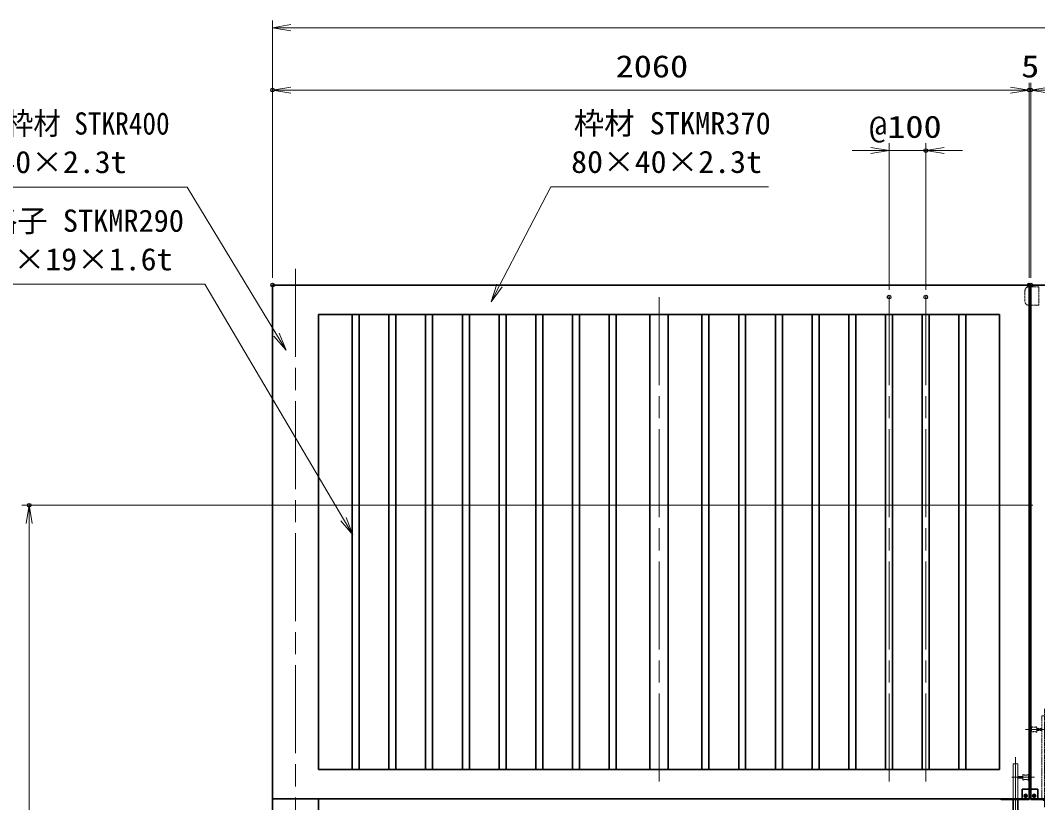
# Model space of a CAD drawing. Units: millimetres at full size; some dimension numbers follow another scale. Extents: x -5940 to 5940, y -4200 to 4200.
# Drawn here: x -4548 to -1778, y -1339 to 793 of the extents above; entities that cross this region are included whole.
import ezdxf
from ezdxf.enums import TextEntityAlignment as Align

# ---------------------------------------------------------------- set-up
doc = ezdxf.new("R2010")
doc.units = ezdxf.units.MM
doc.header["$LTSCALE"] = 20
doc.header["$PDMODE"] = 32
doc.header["$PDSIZE"] = 10
doc.linetypes.add('DASHED', pattern=[7.5, 6, -1.5])
doc.linetypes.add('USER1', pattern=[18, 12, -1.5, 3, -1.5])
for name, color, linetype, lineweight in [('0-1_外形線', 7, 'Continuous', 35), ('0-2_隠れ線', 140, 'DASHED', 18), ('0-3_軸線', 200, 'USER1', 15), ('0-6_寸法線', 4, 'Continuous', 18), ('0-7_0', 7, 'Continuous', 18)]:
    doc.layers.add(name, color=color, linetype=linetype, lineweight=lineweight)
doc.layers.add('0-8_Defpoints', color=7, linetype='Continuous')
doc.styles.add('ＭＳ ゴシック', font='')
doc.styles.get('ＭＳ ゴシック').set_extended_font_data('MS Gothic')

# ---------------------------------------------------------------- blocks, each defined once
blk = doc.blocks.new('shgtdhgjhhggf')
at = {"layer": '0-1_外形線'}
for p, q in [((0, 520), (380, 520)), ((0, -40), (0, 0)), ((132, 166.2), (173.8, 166.2)), ((132, 166.2), (132, 153.8)), ((132, 153.8), (173.8, 153.8)), ((186.2, 208), (173.8, 208)), ((173.8, 208), (173.8, 166.2)), ((173.8, 153.8), (173.8, 112)), ((186.2, 112), (173.8, 112)), ((186.2, 208), (186.2, 166.2)), ((186.2, 166.2), (228, 166.2)), ((186.2, 153.8), (186.2, 112)), ((186.2, 153.8), (228, 153.8)), ((228, 166.2), (228, 153.8)), ((380, 520), (380, -40)), ((0, -40), (1504, -40))]:
    blk.add_line(p, q, dxfattribs=at)
blk.add_circle((180, 160), 84, dxfattribs=at)
for centre, radius, start, end in [((1504, 0), 40, 270, 0), ((734, 40), 130, 217.97987, 322.02013)]:
    blk.add_arc(centre, radius, start, end, dxfattribs=at)
at = {"layer": '0-2_隠れ線'}
for p, q in [((604, 4520), (864, 4520)), ((604, 4520), (604, 40)), ((864, 4520), (864, 40)), ((34, 3930), (34, 3630)), ((334, 3630), (334, 3930)), ((334, 3830), (604, 3830)), ((334, 3730), (604, 3730))]:
    blk.add_line(p, q, dxfattribs=at)
for centre, radius, start, end in [((184, 4290), 390, 247.38014, 292.61986), ((184, 3270), 390, 67.38014, 112.61986), ((734, 40), 130, 180, 217.97987), ((734, 40), 130, 322.02013, 0)]:
    blk.add_arc(centre, radius, start, end, dxfattribs=at)
at = {"layer": '0-3_軸線'}
for p, q in [((734, 4902.9), (734, -448.4)), ((-296.3, 3780), (934.3, 3780)), ((180, 160), (87.6, 160)), ((180, 160), (180, 252.4)), ((180, 160), (272.4, 160)), ((180, 160), (180, 67.6))]:
    blk.add_line(p, q, dxfattribs=at)
blk = doc.blocks.new('_Open')
at = {"layer": '0-7_0'}
blk.add_line((-20, 3.333), (0, 0), dxfattribs=at)
blk.add_lwpolyline([(-20, -3.333), (0, 0), (-20, 0)], dxfattribs=at)
blk = doc.blocks.new('sgdhfhgfjhg')
at = {"layer": '0-2_隠れ線'}
for p, q in [((0, 500), (560, 500)), ((0, 500), (0, -500)), ((760, 300), (760, -300)), ((560, -500), (0, -500))]:
    blk.add_line(p, q, dxfattribs=at)
for centre, start, end in [((560, 300), 0, 90), ((560, -300), 270, 0)]:
    blk.add_arc(centre, 200, start, end, dxfattribs=at)
blk = doc.blocks.new('S23')
at = {"layer": '0-6_寸法線'}
for points in [[(-15349102.8, 57998447.5), (-15360970.8, 57998447.5), (-15363755.8, 57993069.7), (-15364215.7, 57992181.7)], [(-15363903.8, 57993146.4), (-15364215.7, 57992181.7), (-15363607.8, 57992993.1)]]:
    blk.add_lwpolyline(points, dxfattribs=at)
at = {"layer": '0-6_寸法線', "color": 254, "style": 'ＭＳ ゴシック'}
blk.add_text('枠材 STKMR370', height=1212, dxfattribs=at).set_placement((-15359710.8, 58000944.4), align=Align.BOTTOM_LEFT)
at = {"layer": '0-6_寸法線', "color": 254, "style": 'ＭＳ ゴシック', "width": 1.05}
blk.add_text('80×40×2.3t', height=1212, dxfattribs=at).set_placement((-15359854.8, 57998844.4), align=Align.BOTTOM_LEFT)
blk = doc.blocks.new('S26')
at = {"layer": '0-6_寸法線'}
for points in [[(-15395040.4, 57998437.4), (-15380762.8, 57998437.4), (-15375899.2, 57990397.2), (-15375381.7, 57989541.5)], [(-15376041.9, 57990310.9), (-15375381.7, 57989541.5), (-15375756.6, 57990483.4)]]:
    blk.add_lwpolyline(points, dxfattribs=at)
at = {"layer": '0-6_寸法線', "color": 254, "style": 'ＭＳ ゴシック'}
for s, width, p in [('門柱側枠材 STKR400', 0.9, (-15395100.8, 58000934.2)), ('125×40×2.3t', 1.05, (-15395328.4, 57998834.2))]:
    blk.add_text(s, height=1212, dxfattribs=dict(at, width=width)).set_placement(p, align=Align.BOTTOM_LEFT)
blk = doc.blocks.new('S27')
at = {"layer": '0-6_寸法線'}
for points in [[(-15391673.4, 57993139.8), (-15379805.4, 57993139.8), (-15372250, 57980337.7), (-15371741.8, 57979476.5)], [(-15372393.6, 57980253), (-15371741.8, 57979476.5), (-15372106.5, 57980422.4)]]:
    blk.add_lwpolyline(points, dxfattribs=at)
at = {"layer": '0-6_寸法線', "color": 254, "style": 'ＭＳ ゴシック'}
blk.add_text('格子 STKMR290', height=1212, dxfattribs=at).set_placement((-15391673.4, 57995636.6), align=Align.BOTTOM_LEFT)
at = {"layer": '0-6_寸法線', "color": 254, "style": 'ＭＳ ゴシック', "width": 1.05}
blk.add_text('19×19×1.6t', height=1212, dxfattribs=at).set_placement((-15391961.4, 57993536.6), align=Align.BOTTOM_LEFT)

msp = doc.modelspace()

# ---------------------------------------------------------------- linework, layer by layer
at = {"layer": '0-1_外形線'}
for p, q in [((-1801.32, 71.52), (-3861.32, 71.52)), ((-3861.32, 71.52), (-3861.32, -1328.48)), ((-1801.32, -1330.48), (-1801.32, 71.52)), ((-1796.32, 71.52), (263.68, 71.52)), ((-1796.32, -1330.48), (-1796.32, 71.52)), ((-1881.32, -8.48), (-3736.32, -8.48)), ((-3736.32, -8.48), (-3736.32, -1248.48)), ((-1881.32, -1248.48), (-1881.32, -8.48)), ((-3736.32, -1248.48), (-1881.32, -1248.48)), ((-3861.32, -1328.48), (-1801.32, -1328.48)), ((-3861.32, -1328.48), (-3861.32, -1512.48)), ((-3736.32, -1328.48), (-3736.32, -1512.48)), ((-1844.52, -1328.48), (-1844.52, -1426.98)), ((-1831.52, -1328.48), (-1831.52, -1426.98)), ((-1820.32, -1302.48), (-1820.32, -1330.48)), ((-1801.32, -1302.48), (-1820.32, -1302.48)), ((-1812.72, -1320.17), (-1812.72, -1320.79)), ((-1810.63, -1320.17), (-1812.72, -1320.17)), ((-1810.63, -1320.79), (-1812.72, -1320.79)), ((-1810.63, -1318.08), (-1810, -1318.08)), ((-1810.63, -1318.08), (-1810.63, -1320.17)), ((-1810.63, -1320.79), (-1810.63, -1322.88)), ((-1810.63, -1322.88), (-1810, -1322.88)), ((-1810, -1318.08), (-1810, -1320.17)), ((-1807.92, -1320.17), (-1810, -1320.17)), ((-1807.92, -1320.79), (-1810, -1320.79)), ((-1810, -1320.79), (-1810, -1322.88)), ((-1807.92, -1320.17), (-1807.92, -1320.79)), ((263.68, -1328.48), (-1796.32, -1328.48)), ((-1801.32, -1330.48), (-1876.52, -1330.48))]:
    msp.add_line(p, q, dxfattribs=at)
for points in [[(-3644.57, -1248.48), (-3625.57, -1248.48), (-3625.57, -8.48), (-3644.57, -8.48)], [(-3544.57, -1248.48), (-3525.57, -1248.48), (-3525.57, -8.48), (-3544.57, -8.48)], [(-3444.57, -1248.48), (-3425.57, -1248.48), (-3425.57, -8.48), (-3444.57, -8.48)], [(-3344.57, -1248.48), (-3325.57, -1248.48), (-3325.57, -8.48), (-3344.57, -8.48)], [(-3244.57, -1248.48), (-3225.57, -1248.48), (-3225.57, -8.48), (-3244.57, -8.48)], [(-3144.57, -1248.48), (-3125.57, -1248.48), (-3125.57, -8.48), (-3144.57, -8.48)], [(-3044.57, -1248.48), (-3025.57, -1248.48), (-3025.57, -8.48), (-3044.57, -8.48)], [(-2944.57, -1248.48), (-2925.57, -1248.48), (-2925.57, -8.48), (-2944.57, -8.48)], [(-2783.82, -1248.48), (-2833.82, -1248.48), (-2833.82, -8.48), (-2783.82, -8.48)], [(-2673.07, -1248.48), (-2692.07, -1248.48), (-2692.07, -8.48), (-2673.07, -8.48)], [(-2573.07, -1248.48), (-2592.07, -1248.48), (-2592.07, -8.48), (-2573.07, -8.48)], [(-2473.07, -1248.48), (-2492.07, -1248.48), (-2492.07, -8.48), (-2473.07, -8.48)], [(-2373.07, -1248.48), (-2392.07, -1248.48), (-2392.07, -8.48), (-2373.07, -8.48)], [(-2273.07, -1248.48), (-2292.07, -1248.48), (-2292.07, -8.48), (-2273.07, -8.48)], [(-2173.07, -1248.48), (-2192.07, -1248.48), (-2192.07, -8.48), (-2173.07, -8.48)], [(-2073.07, -1248.48), (-2092.07, -1248.48), (-2092.07, -8.48), (-2073.07, -8.48)], [(-1973.07, -1248.48), (-1992.07, -1248.48), (-1992.07, -8.48), (-1973.07, -8.48)]]:
    msp.add_lwpolyline(points, close=True, dxfattribs=at)
msp.add_circle((-1810.32, -1320.48), 4.2, dxfattribs=at)
msp.add_arc((-1876.52, -1328.48), 2, 180, 270, dxfattribs=at)
at = {"layer": '0-2_隠れ線'}
for p, q in [((-1831.52, -1232.98), (-1844.52, -1232.98)), ((-1844.52, -1232.98), (-1844.52, -1328.48)), ((-1831.52, -1232.98), (-1831.52, -1328.48)), ((-1818.02, -1267.48), (-1831.52, -1267.48)), ((-1818.02, -1272.48), (-1831.52, -1272.48)), ((-1818.02, -1277.48), (-1818.02, -1262.48)), ((-1803.02, -1262.48), (-1803.02, -1277.48))]:
    msp.add_line(p, q, dxfattribs=at)
for centre, start, end in [((-1810.52, -1244.48), 247.38014, 292.61986), ((-1810.52, -1295.48), 67.38014, 112.61986)]:
    msp.add_arc(centre, 19.5, start, end, dxfattribs=at)
at = {"layer": '0-3_軸線'}
for p, q in [((-3798.82, 115.44), (-3798.82, -2367.84)), ((-2808.82, 38.52), (-2808.82, -1295.48)), ((-2182.57, 38.52), (-2182.57, -1295.48)), ((-2082.57, 38.52), (-2082.57, -1295.48)), ((-1838.02, -1215.23), (-1838.02, -1476.45)), ((-1786.5, -1269.98), (-1848.03, -1269.98)), ((-1810.32, -1320.48), (-1814.94, -1320.48)), ((-1810.32, -1320.48), (-1810.32, -1315.86)), ((-1810.32, -1320.48), (-1810.32, -1325.1)), ((-1810.32, -1320.48), (-1805.7, -1320.48))]:
    msp.add_line(p, q, dxfattribs=at)
at = {"layer": '0-6_寸法線'}
for p, q in [((-3861.32, 91.52), (-3861.32, 792.78)), ((-3811.32, 772.78), (213.68, 772.78)), ((-3861.32, 91.52), (-3861.32, 622.78)), ((-1801.32, 91.52), (-1801.32, 622.78)), ((-1801.32, 91.52), (-1801.32, 622.78)), ((-1796.32, 91.52), (-1796.32, 622.78)), ((-1796.32, 91.52), (-1796.32, 622.78)), ((-1851.32, 602.78), (-3811.32, 602.78)), ((-1851.32, 602.78), (-1901.32, 602.78)), ((-1796.32, 602.78), (-1801.32, 602.78)), ((-2182.57, 58.52), (-2182.57, 458.06)), ((-2082.57, 58.52), (-2082.57, 458.06)), ((-2232.57, 438.06), (-2282.57, 438.06)), ((-2182.57, 438.06), (-2082.57, 438.06)), ((-2032.57, 438.06), (-1982.57, 438.06)), ((-1791.32, -528.48), (-4544.17, -528.48)), ((-4524.17, -1428.48), (-4524.17, -528.48))]:
    msp.add_line(p, q, dxfattribs=at)
at = {"layer": '0-8_Defpoints'}
for p in [(-3861.32, 602.78), (-1801.32, 602.78), (-1796.32, 602.78), (-2082.57, 438.06), (-3861.32, 71.52), (-1801.32, 71.52), (-1796.32, 71.52), (-2182.57, 38.52), (-2082.57, 38.52), (-4524.17, -528.48)]:
    msp.add_point(p, dxfattribs=at)

# ---------------------------------------------------------------- block references
at = {"layer": '0-1_外形線', "yscale": 0.05}
for name, p, xscale in [('sgdhfhgfjhg', (-1774.32, 41.52), -0.05), ('shgtdhgjhhggf', (-1796.32, -1328.48), 0.05)]:
    msp.add_blockref(name, p, dxfattribs=dict(at, xscale=xscale))
at = {"layer": '0-6_寸法線', "xscale": 2.5, "yscale": 2.5}
for p, rotation in [((-3861.32, 772.78), 180), ((-3861.32, 602.78), 180), ((-1796.32, 602.78), 180), ((-1796.32, 602.78), 180), ((-2082.57, 438.06), 180), ((-4524.17, -528.48), 90)]:
    msp.add_blockref('_Open', p, dxfattribs=dict(at, rotation=rotation))
at = {"layer": '0-6_寸法線'}
for name, p, xscale, yscale in [('_Open', (-1801.32, 602.78), 2.5, 2.5), ('_Open', (-1801.32, 602.78), 2.5, 2.5), ('S26', (764944.5, -2899583.46), 0.05, 0.05), ('S23', (764944.5, -2899583.46), 0.05, 0.05), ('_Open', (-2182.57, 438.06), 2.5, 2.5), ('S27', (764944.5, -2899583.46), 0.05, 0.05)]:
    msp.add_blockref(name, p, dxfattribs=dict(at, xscale=xscale, yscale=yscale))

# ---------------------------------------------------------------- texts
at = {"layer": '0-6_寸法線', "color": 254, "style": 'ＭＳ ゴシック', "width": 1.2}
for s, p in [('2060', (-2927.32, 619.12)), ('5', (-1822.82, 619.12)), ('@100', (-2236.97, 454.41))]:
    msp.add_text(s, height=60.56, dxfattribs=at).set_placement(p, align=Align.BOTTOM_LEFT)

doc.saveas('drawing.dxf')
